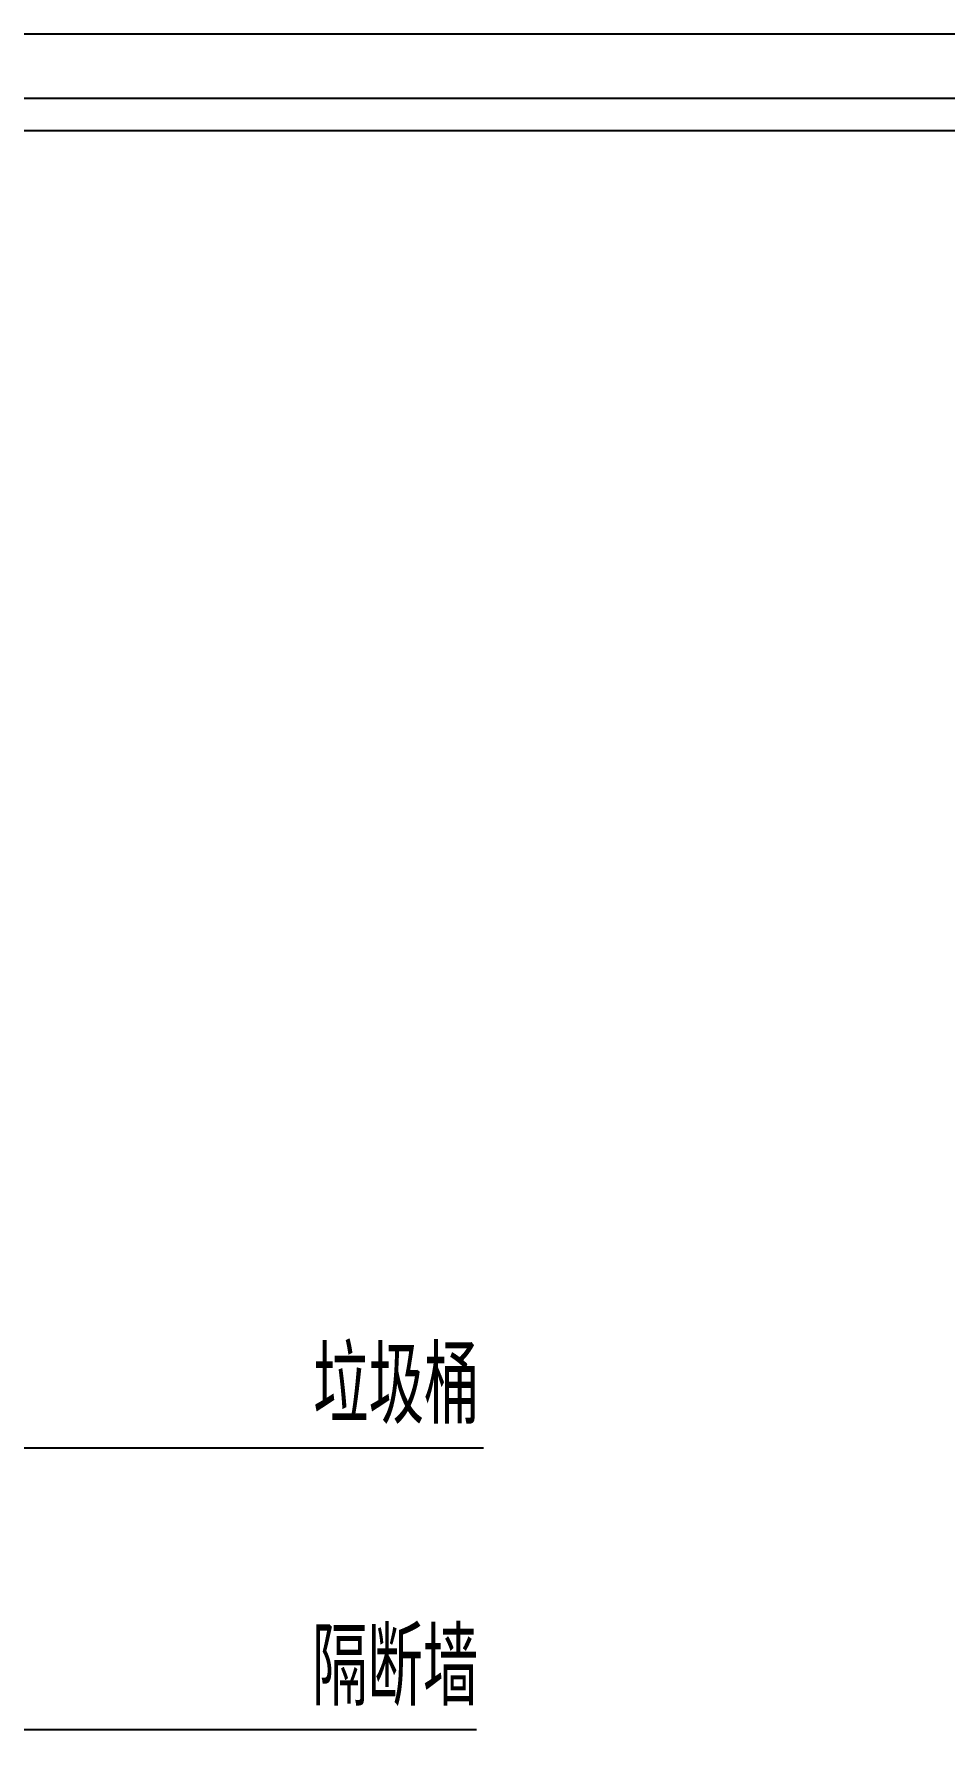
# Model space of a CAD drawing. Extents: x 23971 to 232415, y -48119 to 67869.
# Drawn here: x 187942 to 189381, y 12005 to 14709 of the extents above; entities that cross this region are included whole.
import ezdxf

# ---------------------------------------------------------------- set-up
doc = ezdxf.new("R2010")
doc.units = 0
doc.header["$LTSCALE"] = 1000
doc.header["$MEASUREMENT"] = 0
doc.layers.add('PUB_DIM', color=3, linetype='Continuous')
doc.layers.add('PUB_TEXT', color=7, linetype='Continuous')
doc.styles.add('_TCH_DIM', font='SIMPLEX', dxfattribs={"bigfont": 'GBCBIG'})
doc.styles.get("Standard").update_dxf_attribs({"font": 'gbenor.shx', "bigfont": 'gbcbig.shx'})
doc.dimstyles.new('ISO-25', dxfattribs={"dimtxt": 2.5, "dimasz": 2.5, "dimexe": 1.25, "dimexo": 0.625, "dimtad": 1, "dimtxsty": 'Standard', "dimcen": 2.5, "dimadec": 0, "dimazin": 0, "dimtfac": 1, "dimtmove": 0, "dimatfit": 3, "dimfxl": 1, "dimarcsym": 0})

# ---------------------------------------------------------------- blocks, each defined once
blk = doc.blocks.new('25kuang')
at = {"color": 251}
blk.add_line((-180171.9, 33583.9), (-187379, 33583.9), dxfattribs=at)
blk.add_line((-180222.7, 33533), (-187328.2, 33533))
blk.add_lwpolyline([(-187495.2, 28435.5), (-180070.2, 28435.5), (-180070.2, 33685.5), (-187495.2, 33685.5)], close=True)

msp = doc.modelspace()

# ---------------------------------------------------------------- block references
at = {"color": 146}
msp.add_blockref('25kuang', (370889.7, -18977), dxfattribs=at)

# ---------------------------------------------------------------- texts
at = {"layer": 'PUB_TEXT', "style": '_TCH_DIM'}
for s, p in [('垃圾桶', (188383, 12513.7)), ('隔断墙', (188381.2, 12068.6))]:
    msp.add_text(s, height=121.53, dxfattribs=at).set_placement(p)

# ---------------------------------------------------------------- leaders
at = {"layer": 'PUB_DIM'}
for points in [[(187453.9, 12475.9), (188651.8, 12475.9)], [(187426, 12030.8), (188641, 12030.8)]]:
    msp.add_leader(points, dimstyle='ISO-25', override={"dimscale": 0, "dimasz": 120, "dimtad": 0, "dimldrblk": 'DotSmall', "dimfxl": 100, "dimfxlon": 1, "dimarcsym": 1}, dxfattribs=at)

doc.saveas('drawing.dxf')
